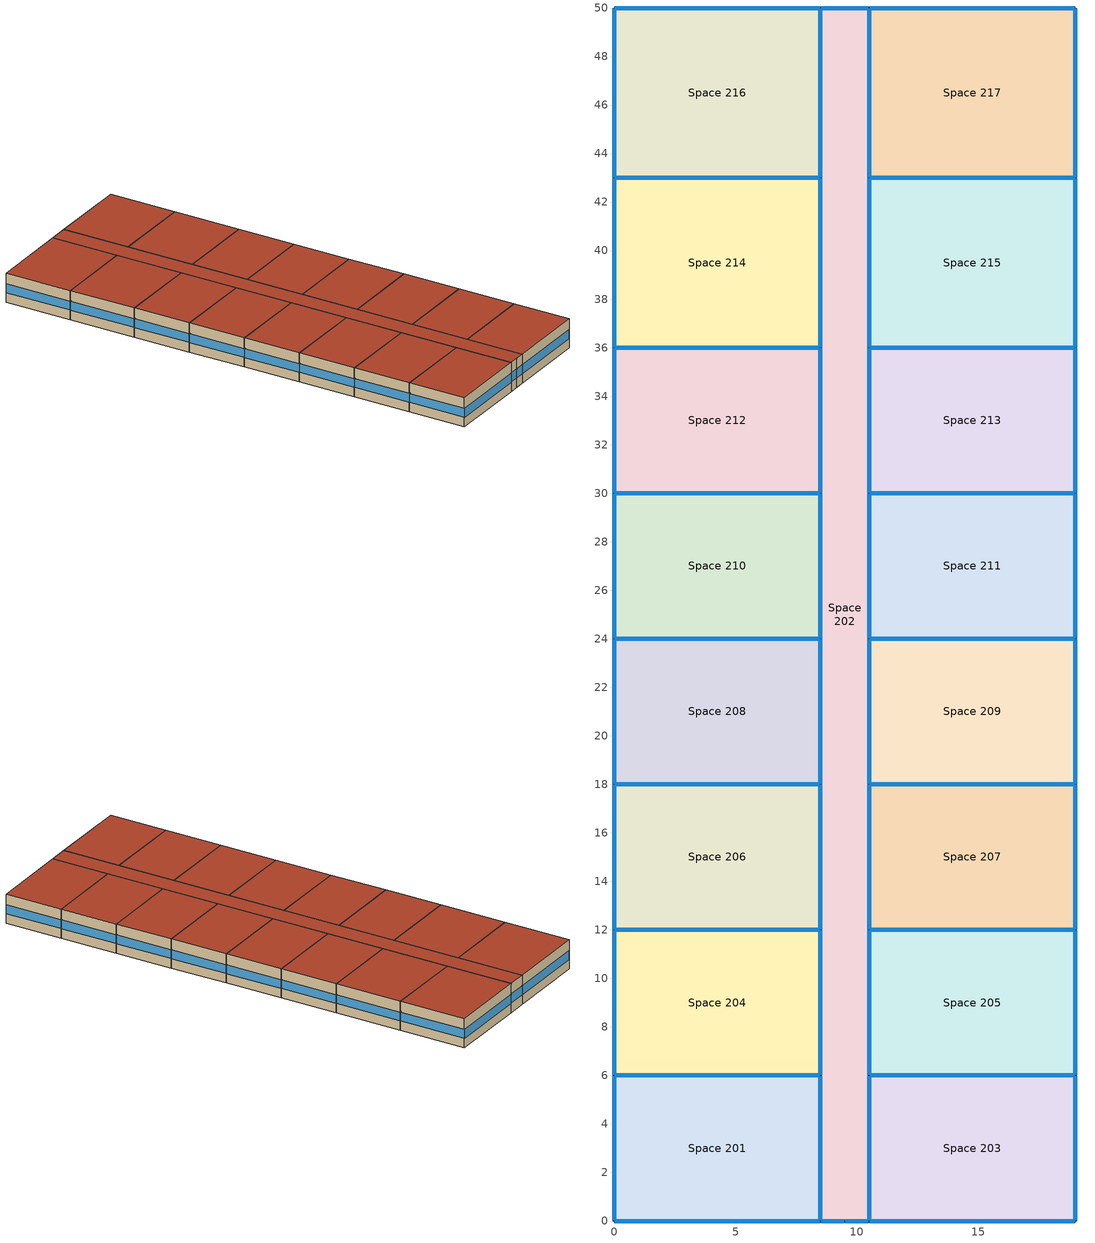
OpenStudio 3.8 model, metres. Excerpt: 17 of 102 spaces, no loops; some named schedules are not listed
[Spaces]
Space 201
 floor ground: 8.5,6 8.5,0 0,0 0,6 z3.05
 wall outside: 8.5,0 8.5,6 0,6 0,0 8.5,0 z3.05:6.1
 window: 0.03,0 8.47,0 / 8.5,0.03 8.5,5.97 / 0,5.97 0,0.03 / 8.47,6 0.03,6 z4.05:4.97
 roof outside: 8.5,0 8.5,6 0,6 0,0 z6.1
Space 202
 floor ground: 10.5,50 10.5,0 8.5,0 8.5,50 z3.05
 wall outside: 10.5,0 10.5,6 10.5,12 10.5,18 10.5,24 10.5,30 10.5,36 10.5,43 10.5,50 8.5,50 8.5,43 8.5,36 8.5,30 8.5,24 8.5,18 8.5,12 8.5,6 8.5,0 9.5,0 10.5,0 z3.05:6.1
 window: 9.53,0 10.47,0 / 8.53,0 9.47,0 z4.05:5.01; 10.5,12.03 10.5,17.97 / 10.5,24.03 10.5,29.97 / 10.5,0.03 10.5,5.97 / 8.5,5.97 8.5,0.03 / 8.5,11.97 8.5,6.03 / 8.5,17.97 8.5,12.03 / 8.5,23.97 8.5,18.03 / 8.5,29.97 8.5,24.03 / 10.5,6.03 10.5,11.97 / 8.5,35.97 8.5,30.03 / 8.5,42.97 8.5,36.03 / 8.5,49.97 8.5,43.03 / 10.5,43.03 10.5,49.97 / 10.5,36.03 10.5,42.97 / 10.5,30.03 10.5,35.97 / 10.5,18.03 10.5,23.97 z4.05:4.97; 10.47,50 8.53,50 z4.05:4.99
 roof outside: 10.5,0 10.5,50 8.5,50 8.5,0 z6.1
Space 203
 floor ground: 19,6 19,0 10.5,0 10.5,6 z3.05
 wall outside: 19,0 19,6 10.5,6 10.5,0 19,0 z3.05:6.1
 window: 10.53,0 18.97,0 / 19,0.03 19,5.97 / 10.5,5.97 10.5,0.03 / 18.97,6 10.53,6 z4.05:4.97
 roof outside: 19,0 19,6 10.5,6 10.5,0 z6.1
Space 204
 floor ground: 0,12 8.5,12 8.5,6 0,6 z3.05
 wall outside: 8.5,6 8.5,12 0,12 0,6 8.5,6 z3.05:6.1
 window: 0,11.97 0,6.03 / 8.5,6.03 8.5,11.97 / 0.03,6 8.47,6 / 8.47,12 0.03,12 z4.05:4.97
 roof outside: 8.5,6 8.5,12 0,12 0,6 z6.1
Space 205
 floor ground: 19,12 19,6 10.5,6 10.5,12 z3.05
 wall outside: 19,6 19,12 10.5,12 10.5,6 19,6 z3.05:6.1
 window: 19,6.03 19,11.97 / 10.53,6 18.97,6 / 10.5,11.97 10.5,6.03 / 18.97,12 10.53,12 z4.05:4.97
 roof outside: 19,6 19,12 10.5,12 10.5,6 z6.1
Space 206
 floor ground: 8.5,18 8.5,12 0,12 0,18 z3.05
 wall outside: 8.5,12 8.5,18 0,18 0,12 8.5,12 z3.05:6.1
 window: 8.5,12.03 8.5,17.97 / 0.03,12 8.47,12 / 0,17.97 0,12.03 / 8.47,18 0.03,18 z4.05:4.97
 roof outside: 8.5,12 8.5,18 0,18 0,12 z6.1
Space 207
 floor ground: 19,18 19,12 10.5,12 10.5,18 z3.05
 wall outside: 19,12 19,18 10.5,18 10.5,12 19,12 z3.05:6.1
 window: 18.97,18 10.53,18 / 10.5,17.97 10.5,12.03 / 19,12.03 19,17.97 / 10.53,12 18.97,12 z4.05:4.97
 roof outside: 19,12 19,18 10.5,18 10.5,12 z6.1
Space 208
 floor ground: 8.5,24 8.5,18 0,18 0,24 z3.05
 wall outside: 8.5,18 8.5,24 0,24 0,18 8.5,18 z3.05:6.1
 window: 8.47,24 0.03,24 / 8.5,18.03 8.5,23.97 / 0.03,18 8.47,18 / 0,23.97 0,18.03 z4.05:4.97
 roof outside: 8.5,18 8.5,24 0,24 0,18 z6.1
Space 209
 floor ground: 19,24 19,18 10.5,18 10.5,24 z3.05
 wall outside: 19,18 19,24 10.5,24 10.5,18 19,18 z3.05:6.1
 window: 19,18.03 19,23.97 / 10.53,18 18.97,18 / 10.5,23.97 10.5,18.03 / 18.97,24 10.53,24 z4.05:4.97
 roof outside: 19,18 19,24 10.5,24 10.5,18 z6.1
Space 210
 floor ground: 8.5,30 8.5,24 0,24 0,30 z3.05
 wall outside: 0,30 0,24 8.5,24 8.5,30 0,30 z3.05:6.1
 window: 8.5,24.03 8.5,29.97 / 0,29.97 0,24.03 / 0.03,24 8.47,24 / 8.47,30 0.03,30 z4.05:4.97
 roof outside: 8.5,24 8.5,30 0,30 0,24 z6.1
Space 211
 floor ground: 19,30 19,24 10.5,24 10.5,30 z3.05
 wall outside: 19,24 19,30 10.5,30 10.5,24 19,24 z3.05:6.1
 window: 19,24.03 19,29.97 / 10.53,24 18.97,24 / 10.5,29.97 10.5,24.03 / 18.97,30 10.53,30 z4.05:4.97
 roof outside: 19,24 19,30 10.5,30 10.5,24 z6.1
Space 212
 floor ground: 8.5,36 8.5,30 0,30 0,36 z3.05
 wall outside: 0,36 0,30 8.5,30 8.5,36 0,36 z3.05:6.1
 window: 0,35.97 0,30.03 / 8.47,36 0.03,36 / 8.5,30.03 8.5,35.97 / 0.03,30 8.47,30 z4.05:4.97
 roof outside: 8.5,30 8.5,36 0,36 0,30 z6.1
Space 213
 floor ground: 19,36 19,30 10.5,30 10.5,36 z3.05
 wall outside: 19,30 19,36 10.5,36 10.5,30 19,30 z3.05:6.1
 window: 10.53,30 18.97,30 / 19,30.03 19,35.97 / 10.5,35.97 10.5,30.03 / 18.97,36 10.53,36 z4.05:4.97
 roof outside: 19,30 19,36 10.5,36 10.5,30 z6.1
Space 214
 floor ground: 8.5,43 8.5,36 0,36 0,43 z3.05
 wall outside: 0,43 0,36 8.5,36 8.5,43 0,43 z3.05:6.1
 window: 0,42.97 0,36.03 / 8.47,43 0.03,43 / 8.5,36.03 8.5,42.97 / 0.03,36 8.47,36 z4.05:4.97
 roof outside: 8.5,36 8.5,43 0,43 0,36 z6.1
Space 215
 floor ground: 19,43 19,36 10.5,36 10.5,43 z3.05
 wall outside: 19,36 19,43 10.5,43 10.5,36 19,36 z3.05:6.1
 window: 10.5,42.97 10.5,36.03 / 19,36.03 19,42.97 / 10.53,36 18.97,36 / 18.97,43 10.53,43 z4.05:4.97
 roof outside: 19,36 19,43 10.5,43 10.5,36 z6.1
Space 216
 floor ground: 8.5,50 8.5,43 0,43 0,50 z3.05
 wall outside: 0,50 0,43 8.5,43 8.5,50 0,50 z3.05:6.1
 window: 0,49.97 0,43.03 / 8.47,50 0.03,50 / 8.5,43.03 8.5,49.97 / 0.03,43 8.47,43 z4.05:4.97
 roof outside: 8.5,43 8.5,50 0,50 0,43 z6.1
Space 217
 floor ground: 19,50 19,43 10.5,43 10.5,50 z3.05
 wall outside: 10.5,50 10.5,43 19,43 19,50 10.5,50 z3.05:6.1
 window: 10.5,49.97 10.5,43.03 / 18.97,50 10.53,50 / 19,43.03 19,49.97 / 10.53,43 18.97,43 z4.05:4.97
 roof outside: 19,43 19,50 10.5,50 10.5,43 z6.1
[ClimateZones]
Climate Zone Institution Name 1=ASHRAE; Climate Zone Document Name 1=ANSI/ASHRAE Standard 169; Climate Zone Document Year 1=2006; Climate Zone Value 1=6A; Climate Zone Institution Name 2=CEC; Climate Zone Document Name 2=California Climate Zone Descriptions; Climate Zone Document Year 2=1995; Climate Zone Value 2=7
[Building]
Building 1
[Site]
Montreal Int'l: Latitude {deg}=45.47; Longitude {deg}=-73.75; Time Zone {hr}=-5; Elevation {m}=36
[SizingPeriod:DesignDay] Barometric Pressure {Pa}=100893; Rain Indicator=No; Snow Indicator=No; Day of Month=21; Daylight Saving Time Indicator=No; Dry-Bulb Temperature Range Modifier Type=DefaultMultipliers
Name | Maximum Dry-Bulb Temperature {C} | Daily Dry-Bulb Temperature Range {deltaC} | Wind Speed {m/s} | Wind Direction {deg} | Sky Clearness | Month | Day Type | Humidity Condition Type | Wetbulb or DewPoint at Maximum Dry-Bulb {C} | Solar Model Indicator | ASHRAE Clear Sky Optical Depth for Beam Irradiance | ASHRAE Clear Sky Optical Depth for Diffuse Irradiance
Montreal Int'l Ann Htg 99.6% Condns DB | -23.7 | 0 | 3.9 | 260 | 0 | 1 | WinterDesignDay | Wetbulb | -23.7 | ASHRAEClearSky
Montreal Int'l Ann Hum_n 99.6% Condns DP=>MCDB | -23 | 0 | 3.9 | 260 | 0 | 1 | WinterDesignDay | Dewpoint | -30.5 | ASHRAEClearSky
Montreal Int'l Ann Htg Wind 99.6% Condns WS=>MCDB | -5.3 | 0 | 12.9 | 260 | 0 | 1 | WinterDesignDay | Wetbulb | -5.3 | ASHRAEClearSky
Montreal Int'l Ann Clg .4% Condns DB=>MWB | 30 | 9.3 | 4.9 | 220 |  | 7 | SummerDesignDay | Wetbulb | 22.1 | ASHRAETau | 0.465 | 1.966
[Material]
Name | Roughness | Thickness {m} | Conductivity {W/m-K} | Density {kg/m3} | Specific Heat {J/kg-K} | Thermal Absorptance | Solar Absorptance | Visible Absorptance
G05 25mm wood 3 | MediumSmooth | 0.0254 | 0.15 | 608 | 1630 | 0.9 | 0.5 | 0.5
Generic Acoustic Tile | MediumSmooth | 0.02 | 0.06 | 368 | 590 | 0.9 | 0.2 | 0.2
Generic Ceiling Air Gap | Smooth | 0.1 | 0.556 | 1.28 | 1000 | 0.9 | 0.7 | 0.7
Generic LW Concrete | MediumRough | 0.1 | 0.53 | 1280 | 840 | 0.9 | 0.8 | 0.8
4 in. Normalweight Concrete Floor 1 | MediumRough | 0.1016 | 2.31 | 2322 | 832 | 0.9 | 0.7 | 0.7
1IN Stucco 1 | Smooth | 0.0253 | 0.6918 | 1858 | 837 | 0.9 | 0.7 | 0.92
8IN CONCRETE HW RefBldg 1 | Rough | 0.2032 | 1.311 | 2240 | 836.8 | 0.9 | 0.7 | 0.7
1/2IN Gypsum 1 | Smooth | 0.0127 | 0.16 | 784.9 | 830 | 0.9 | 0.4 | 0.4
Roof Membrane 1 | VeryRough | 0.0095 | 0.16 | 1121.29 | 1460 | 0.9 | 0.7 | 0.7
Metal Roof Surface 2; F08 Metal surface 1 | Smooth | 0.0008 | 45.28 | 7824 | 500 | 0.9 | 0.7 | 0.7
100mm Normalweight concrete floor 1 | MediumSmooth | 0.1016 | 2.31 | 2322 | 832
G01 13mm gypsum board 1 | Smooth | 0.0127 | 0.16 | 800 | 1090 | 0.9 | 0.7 | 0.5
Generic HW Concrete | MediumRough | 0.2 | 1.95 | 2240 | 900 | 0.9 | 0.8 | 0.8
6 in. Normalweight Concrete Floor 2 | MediumRough | 0.1524 | 2.31 | 2322 | 832 | 0.9 | 0.7 | 0.7
[Material:NoMass] Thermal Absorptance=0.9; Solar Absorptance=0.7
Name | Roughness | Thermal Resistance {m2-K/W} | Visible Absorptance
Typical Insulation R-13.06 1 | Smooth | 5.20402 | 0.7
Typical Carpet Pad 1 | Smooth | 0.21648 | 0.8
Typical Insulation R-10.11 1 | Smooth | 3.77764 | 0.7
Typical Insulation U=0.183 | Smooth | 5.46 | 0.7
CP02 CARPET PAD 2 | VeryRough | 0.21648 | 0.8
Typical Carpet Pad 3 | Smooth | 3.45515 | 0.8
Typical Insulation R-0.58 1 | Smooth | 0.454528 | 0.7
Typical Insulation R-1.15 1 | Smooth | 0.454545 | 0.7
[DefaultConstructionSet]
Zone 20112020 6A: Default Exterior Surface Constructions=NECB 2011 - HighApt - NECB HDD Method at climate 22; Default Interior Surface Constructions=Default Surface Constructions 1687; Default Ground Contact Surface Constructions=NECB 2011 - HighApt - NECB HDD Method at climate 23; Default Exterior SubSurface Constructions=NECB 2011 - HighApt - NECB HDD Method at climate 24; Default Interior SubSurface Constructions=Default Sub Surface Constructions 1123; Interior Partition Construction=Typical Interior Partition 6; Adiabatic Surface Construction=Generic Interior Floor 1
[Construction]
Typical Interior Partition 6; Typical Interior Door 2: G05 25mm wood 3
Customized opaque construction {aa5b39cb-99df-4bbb-a3fc-e586428a340d} to conductance of 0.183 1: Typical Insulation R-13.06 1, 4 in. Normalweight Concrete Floor 1, Typical Carpet Pad 1
Customized opaque construction {43577338-bb1a-47c1-a31a-39af3f5bfda6} to conductance of 0.247: 1IN Stucco 1, 8IN CONCRETE HW RefBldg 1, Typical Insulation R-10.11 1, 1/2IN Gypsum 1
Typical IEAD Roof 20112019 6A: Roof Membrane 1, Typical Insulation U=0.183, Metal Roof Surface 2
Typical Interior Floor 1: 100mm Normalweight concrete floor 1, CP02 CARPET PAD 2
Typical Interior Wall 1: G01 13mm gypsum board 1, G01 13mm gypsum board 1
Typical Interior Ceiling 1: CP02 CARPET PAD 2, 100mm Normalweight concrete floor 1
Generic Ground Slab 6A 20112020: Typical Insulation U=0.183, Generic HW Concrete
Customized opaque construction {4e7b71c1-5be2-4431-8ce4-cf987089d090} to conductance of 0.284: 6 in. Normalweight Concrete Floor 2, Typical Carpet Pad 3
Customized Fenestration: u=2.38: Fenestration U=2.38 0.4
Customized opaque construction {1d419b8d-d461-492a-92d8-f46981addb7c} to conductance of 2.2: F08 Metal surface 1, Typical Insulation R-0.58 1
Customized opaque construction {bc588554-639a-4cee-8ce8-916022afe59b} to conductance of 2.2: Typical Insulation R-1.15 1
Customized Fenestration: cond=0.220 tvis=0.294 tsol=0.332: Customized Fenestration:: cond=0.220 tvis=0.294 tsol=0.332
Customized Fenestration: cond=0.220 tvis=0.898 tsol=0.837 3: Customized Fenestration:: cond=0.220 tvis=0.898 tsol=0.837
Typical Interior Window 1: Clear 3mm 2
Generic Interior Floor 1: Generic Acoustic Tile, Generic Ceiling Air Gap, Generic LW Concrete
[WindowMaterial:SimpleGlazingSystem]
Name | U-Factor {W/m2-K} | Solar Heat Gain Coefficient | Visible Transmittance
Fenestration U=2.38 0.4 | 2.38 | 0.4 | 0.4
Customized Fenestration:: cond=0.220 tvis=0.294 tsol=0.332; Customized Fenestration:: cond=0.220 tvis=0.898 tsol=0.837 | 2.2 | 0.6 | 0.21
[WindowMaterial:Glazing]
Clear 3mm 2: Optical Data Type=SpectralAverage; Thickness {m}=0.003; Solar Transmittance at Normal Incidence=0.837; Front Side Solar Reflectance at Normal Incidence=0.075; Back Side Solar Reflectance at Normal Incidence=0.075; Visible Transmittance at Normal Incidence=0.898; Front Side Visible Reflectance at Normal Incidence=0.081; Back Side Visible Reflectance at Normal Incidence=0.081; Infrared Transmittance at Normal Incidence=0; Front Side Infrared Hemispherical Emissivity=0.84; Back Side Infrared Hemispherical Emissivity=0.84; Conductivity {W/m-K}=0.9; Dirt Correction Factor for Solar and Visible Transmittance=1; Solar Diffusing=No
[DefaultSurfaceConstructions]
Name | Floor Construction | Wall Construction | Roof Ceiling Construction
NECB 2011 - HighApt - NECB HDD Method at climate 22 | Customized opaque construction {aa5b39cb-99df-4bbb-a3fc-e586428a340d} to conductance of 0.183 1 | Customized opaque construction {43577338-bb1a-47c1-a31a-39af3f5bfda6} to conductance of 0.247 | Typical IEAD Roof 20112019 6A
Default Surface Constructions 1687 | Typical Interior Floor 1 | Typical Interior Wall 1 | Typical Interior Ceiling 1
NECB 2011 - HighApt - NECB HDD Method at climate 23 | Generic Ground Slab 6A 20112020 | Generic Ground Slab 6A 20112020 | Customized opaque construction {4e7b71c1-5be2-4431-8ce4-cf987089d090} to conductance of 0.284
[DefaultSubSurfaceConstructions]
Name | Fixed Window Construction | Operable Window Construction | Door Construction | Glass Door Construction | Overhead Door Construction | Skylight Construction | Tubular Daylight Dome Construction | Tubular Daylight Diffuser Construction
NECB 2011 - HighApt - NECB HDD Method at climate 24 | Customized Fenestration: u=2.38 | Customized Fenestration: u=2.38 | Customized opaque construction {1d419b8d-d461-492a-92d8-f46981addb7c} to conductance of 2.2 | Customized Fenestration: u=2.38 | Customized opaque construction {bc588554-639a-4cee-8ce8-916022afe59b} to conductance of 2.2 | Customized Fenestration: cond=0.220 tvis=0.294 tsol=0.332 | Customized Fenestration: cond=0.220 tvis=0.898 tsol=0.837 3 | Customized Fenestration: cond=0.220 tvis=0.898 tsol=0.837 3
Default Sub Surface Constructions 1123 | Typical Interior Window 1 | Typical Interior Window 1 | Typical Interior Door 2
[ThermostatSetpoint:DualSetpoint] Heating Setpoint Temperature Schedule=NECB-G-Thermostat Setpoint-Heating; Cooling Setpoint Temperature Schedule=NECB-G-Thermostat Setpoint-Cooling
Thermostat Setpoint Dual Setpoint 6; Thermostat Setpoint Dual Setpoint 7; Thermostat Setpoint Dual Setpoint 8; Thermostat Setpoint Dual Setpoint 9; Thermostat Setpoint Dual Setpoint 13; Thermostat Setpoint Dual Setpoint 26; Thermostat Setpoint Dual Setpoint 29; Thermostat Setpoint Dual Setpoint 30; Thermostat Setpoint Dual Setpoint 33; Thermostat Setpoint Dual Setpoint 35; Thermostat Setpoint Dual Setpoint 36; Thermostat Setpoint Dual Setpoint 37; Thermostat Setpoint Dual Setpoint 38; Thermostat Setpoint Dual Setpoint 43; Thermostat Setpoint Dual Setpoint 51; Thermostat Setpoint Dual Setpoint 52; Thermostat Setpoint Dual Setpoint 55
[DesignSpecification:OutdoorAir]
MidriseApartment Apartment Ventilation: Outdoor Air Method=Sum; Outdoor Air Flow per Person {m3/s-person}=0; Outdoor Air Flow Rate {m3/s}=0.05; Outdoor Air Flow Rate Fraction Schedule=Always On Discrete
[BuildingStory]
Building Story 2: Nominal Z Coordinate {m}=3.048; Nominal Floor to Floor Height {m}=3.048
[Space] Building Story=Building Story 2
Name | Space Type | Thermal Zone
Space 201 | MURB small 1 | Thermal Zone 17
Space 202 | MURB lobby 1 | Thermal Zone 30
Space 203 | MURB small 1 | Thermal Zone 16
Space 204 | MURB small 1 | Thermal Zone 31
Space 205 | MURB small 1 | Thermal Zone 33
Space 206 | MURB small 1 | Thermal Zone 29
Space 207 | MURB small 1 | Thermal Zone 34
Space 208 | MURB small 1 | Thermal Zone 36
Space 209 | MURB small 1 | Thermal Zone 38
Space 210 | MURB small 1 | Thermal Zone 39
Space 211 | MURB small 1 | Thermal Zone 40
Space 212 | MURB small 1 | Thermal Zone 43
Space 213 | MURB small 1 | Thermal Zone 44
Space 214 | MURB small 1 | Thermal Zone 45
Space 215 | MURB small 1 | Thermal Zone 12
Space 216 | MURB small 1 | Thermal Zone 46
Space 217 | MURB small 1 | Thermal Zone 48
[ThermalZone] Use Ideal Air Loads=No
Name | Thermostat
Thermal Zone 12 | Thermostat Setpoint Dual Setpoint 51
Thermal Zone 16 | Thermostat Setpoint Dual Setpoint 52
Thermal Zone 17 | Thermostat Setpoint Dual Setpoint 43
Thermal Zone 29 | Thermostat Setpoint Dual Setpoint 37
Thermal Zone 30 | Thermostat Setpoint Dual Setpoint 26
Thermal Zone 31 | Thermostat Setpoint Dual Setpoint 38
Thermal Zone 33 | Thermostat Setpoint Dual Setpoint 29
Thermal Zone 34 | Thermostat Setpoint Dual Setpoint 30
Thermal Zone 36 | Thermostat Setpoint Dual Setpoint 33
Thermal Zone 38 | Thermostat Setpoint Dual Setpoint 35
Thermal Zone 39 | Thermostat Setpoint Dual Setpoint 36
Thermal Zone 40 | Thermostat Setpoint Dual Setpoint 55
Thermal Zone 43 | Thermostat Setpoint Dual Setpoint 6
Thermal Zone 44 | Thermostat Setpoint Dual Setpoint 7
Thermal Zone 45 | Thermostat Setpoint Dual Setpoint 8
Thermal Zone 46 | Thermostat Setpoint Dual Setpoint 9
Thermal Zone 48 | Thermostat Setpoint Dual Setpoint 13
[Zone equipment]
Thermal Zone 44: Elec Baseboard 6, PTHP 37
Thermal Zone 45: Elec Baseboard 7, PTHP 38
Thermal Zone 46: Elec Baseboard 8, PTHP 39
Thermal Zone 47: Elec Baseboard 9, PTHP 58
Thermal Zone 48: Elec Baseboard 12, PTHP 51
Thermal Zone 49: Elec Baseboard 10, PTHP 56
Thermal Zone 50: Elec Baseboard 11, PTHP 40
Thermal Zone 51: Elec Baseboard 3, PTHP 30
Thermal Zone 52: Elec Baseboard 1, PTHP 48
Thermal Zone 53: Elec Baseboard 2, PTHP 43
Thermal Zone 54: Elec Baseboard 22, PTHP 44
Thermal Zone 55: Elec Baseboard 23, PTHP 46
Thermal Zone 56: Elec Baseboard 80, PTHP 49
Thermal Zone 57: Elec Baseboard 71, PTHP 28
Thermal Zone 58: Elec Baseboard 82, PTHP 52
Thermal Zone 59: Elec Baseboard 60, PTHP 33
Thermal Zone 60: Elec Baseboard 59, PTHP 66
Thermal Zone 61: Elec Baseboard 61, PTHP 84
Thermal Zone 62: Elec Baseboard 85, PTHP 76
Thermal Zone 63: Elec Baseboard 86, PTHP 77
Thermal Zone 64: Elec Baseboard 62, PTHP 88
Thermal Zone 65: Elec Baseboard 78, PTHP 72
Thermal Zone 66: Elec Baseboard 64, PTHP 73
Thermal Zone 67: Elec Baseboard 66, PTHP 61
Thermal Zone 68: Elec Baseboard 65, PTHP 67
Thermal Zone 69: Elec Baseboard 72, PTHP 71
Thermal Zone 70: Elec Baseboard 70, PTHP 64
Thermal Zone 71: Elec Baseboard 79, PTHP 65
Thermal Zone 72: Elec Baseboard 81, PTHP 75
Thermal Zone 73: Elec Baseboard 68, PTHP 89
Thermal Zone 74: Elec Baseboard 67, PTHP 59
Thermal Zone 75: Elec Baseboard 55, PTHP 60
Thermal Zone 76: Elec Baseboard 83, PTHP 85
Thermal Zone 77: Elec Baseboard 74, PTHP 90
Thermal Zone 78: Elec Baseboard 84, PTHP 78
Thermal Zone 79: Elec Baseboard 75, PTHP 68
Thermal Zone 80: Elec Baseboard 56, PTHP 79
Thermal Zone 81: Elec Baseboard 57, PTHP 62
Thermal Zone 82: Elec Baseboard 58, PTHP 74
Thermal Zone 83: Elec Baseboard 63, PTHP 63
Thermal Zone 84: Elec Baseboard 69, PTHP 80
Thermal Zone 85: Elec Baseboard 73, PTHP 70
Thermal Zone 86: Elec Baseboard 76, PTHP 81
Thermal Zone 87: Elec Baseboard 77, PTHP 69
Thermal Zone 88: Elec Baseboard 93, PTHP 82
Thermal Zone 89: Elec Baseboard 92, PTHP 83
Thermal Zone 90: Elec Baseboard 97, PTHP 86
Thermal Zone 91: Elec Baseboard 90, PTHP 87
Thermal Zone 92: Elec Baseboard 101, PTHP 91
Thermal Zone 93: Elec Baseboard 96, PTHP 97
Thermal Zone 94: Elec Baseboard 99, PTHP 101
Thermal Zone 95: Elec Baseboard 98, PTHP 94
Thermal Zone 96: Elec Baseboard 88, PTHP 98
Thermal Zone 97: Elec Baseboard 89, PTHP 96
Thermal Zone 98: Elec Baseboard 87, PTHP 92
Thermal Zone 99: Elec Baseboard 94, PTHP 93
Thermal Zone 100: Elec Baseboard 95, PTHP 100
Thermal Zone 101: Elec Baseboard 91, PTHP 95
Thermal Zone 102: Elec Baseboard 100, PTHP 99
[DefaultScheduleSet]
Name | Number of People Schedule | People Activity Level Schedule | Electric Equipment Schedule | Hot Water Equipment Schedule | Infiltration Schedule | Lighting Schedule
MidriseApartment Apartment Schedule Set 1 | MidriseApartment Apartment Occ 2 | MidriseApartment Activity 2 | MURB Appliances and lighting | MURB hot water equipment schedule | MidriseApartment Infil 12
MidriseApartment Corridor Schedule Set 1 |  |  | ApartmentMidRise BLDG_ELEVATORS Pre2004 |  | MidriseApartment Infil 1 | MidriseApartment Corridor Light 2
[SpaceType] Default Construction Set=Zone 20112020 6A
Name | Default Schedule Set | Design Specification Outdoor Air Object
MURB small 1 | MidriseApartment Apartment Schedule Set 1 | MidriseApartment Apartment Ventilation
MURB lobby 1 | MidriseApartment Corridor Schedule Set 1
[ZoneHVAC:Baseboard:Convective:Electric] Availability Schedule=Always On Discrete hvac_library; Nominal Capacity {W}=autosize; Efficiency=1
Elec Baseboard 1; Elec Baseboard 2; Elec Baseboard 3; Elec Baseboard 4; Elec Baseboard 5; Elec Baseboard 6; Elec Baseboard 7; Elec Baseboard 8; Elec Baseboard 9; Elec Baseboard 10; Elec Baseboard 11; Elec Baseboard 12; Elec Baseboard 13; Elec Baseboard 14; Elec Baseboard 15; Elec Baseboard 16; Elec Baseboard 17; Elec Baseboard 18; Elec Baseboard 19; Elec Baseboard 20; Elec Baseboard 21; Elec Baseboard 22; Elec Baseboard 23; Elec Baseboard 24; Elec Baseboard 25; Elec Baseboard 26; Elec Baseboard 27; Elec Baseboard 28; Elec Baseboard 29; Elec Baseboard 30; Elec Baseboard 31; Elec Baseboard 32; Elec Baseboard 33; Elec Baseboard 34; Elec Baseboard 35; Elec Baseboard 36; Elec Baseboard 37; Elec Baseboard 38; Elec Baseboard 39; Elec Baseboard 40; Elec Baseboard 41; Elec Baseboard 42; Elec Baseboard 43; Elec Baseboard 44; Elec Baseboard 45; Elec Baseboard 46; Elec Baseboard 47; Elec Baseboard 48; Elec Baseboard 49; Elec Baseboard 50; Elec Baseboard 51; Elec Baseboard 52; Elec Baseboard 53; Elec Baseboard 54; Elec Baseboard 55; Elec Baseboard 56; Elec Baseboard 57; Elec Baseboard 58; Elec Baseboard 59; Elec Baseboard 60; Elec Baseboard 61; Elec Baseboard 62; Elec Baseboard 63; Elec Baseboard 64; Elec Baseboard 65; Elec Baseboard 66; Elec Baseboard 67; Elec Baseboard 68; Elec Baseboard 69
[People:Definition]
MidriseApartment Apartment People Definition: Number of People Calculation Method=People/Area; People per Space Floor Area {person/m2}=0.0283091; Fraction Radiant=0.3
[ElectricEquipment:Definition] Design Level Calculation Method=Watts/Area; Fraction Latent=0; Fraction Radiant=0.5; Fraction Lost=0
Name | Watts per Space Floor Area {W/m2}
MidriseApartment Apartment Elec Equip Definition | 8.3
MidriseApartment Apartment Elec Equip Definition 1 | 8.15
[People]
People 2: People Definition=MidriseApartment Apartment People Definition; Space or SpaceType=MURB small 1; Multiplier=1
[ElectricEquipment]
Name | Electric Equipment Definition | Space or SpaceType
Electric Equipment 2 | MidriseApartment Apartment Elec Equip Definition | MURB small 1
Electric Equipment 1 | MidriseApartment Apartment Elec Equip Definition 1 | MURB lobby 1
